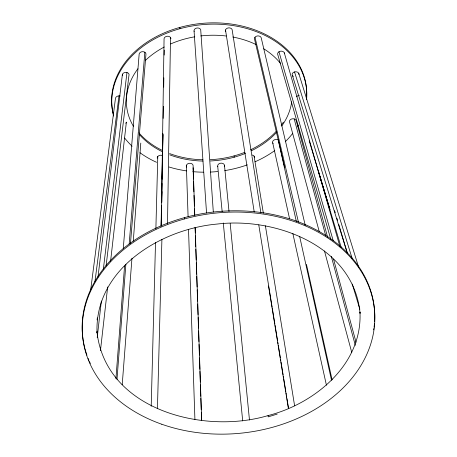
<?xml version="1.0" encoding="UTF-8"?>
<svg xmlns="http://www.w3.org/2000/svg" width="457" height="457" viewBox="0 0 457 457"><rect width="100%" height="100%" fill="white"/><g stroke="black" fill="none" stroke-linecap="round" stroke-linejoin="round"><path stroke-width="0.69" d="M161.23 225.387L161.55 205.467M161.607 201.914L164.063 38.914A3.422 2.582 -4.9 0 1 166.411 36.411A3.422 2.582 -4.9 0 1 170.198 37.166L170.501 37.525A3.422 2.582 -4.9 0 1 170.889 38.742M161.47 225.084L161.55 220.103M161.835 202.32L162.007 191.649M162.235 177.425L162.464 163.195M162.692 148.971L162.926 134.746M163.189 118.386L163.383 106.292M163.692 87.087L163.84 77.839M164.206 55.074L164.286 50.093M167.502 223.896L170.501 37.525M161.241 225.398L161.55 208.352M161.664 201.96L162.001 183.491M162.075 179.23L162.464 157.922M162.503 155.791L162.898 133.775L161.064 226.546M151.204 406.302L155.517 242.381M155.877 228.9L157.779 156.523A3.422 2.582 -4.9 0 1 162.235 155.454M157.442 408.627L161.909 239.325M115.924 378.727L124.567 266.008M116.992 379.384L125.869 264.249M122.208 384.737L131.964 258.228M133.267 241.17L140.79 143.087M129.165 244.072L144.852 52.258L144.395 52.007A3.422 2.582 -4.9 0 0 139.174 53.955L123.241 248.802M130.462 243.541L145.914 54.543A3.422 2.582 -4.9 0 0 144.852 52.258M97.101 319.974L97.341 317.855M97.21 337.586L101.357 301.009M100.443 350.668L107.669 286.933M110.56 261.438L126.366 122.105L125.784 123.316M97.987 277.068L122.407 74.302M103.373 269.053L126.966 72.526L126.423 72.417A3.422 2.582 -4.9 0 0 122.31 75.571M106.098 265.848L128.914 75.634A3.422 2.582 -4.9 0 0 126.966 72.526M90.566 290.795L115.461 98.421A3.422 2.582 -4.9 0 1 120.117 96.027M94.942 281.723L119.014 95.89M194.785 215.55L193.105 165.6A3.422 2.582 -4.9 0 0 189.975 163.269A3.422 2.582 -4.9 0 0 186.365 165.423L186.285 165.857A3.422 2.582 -4.9 0 0 186.616 167.091M246.871 123.996L232.253 30.459A3.422 2.582 -4.9 0 0 229.3 27.871A3.422 2.582 -4.9 0 0 225.512 30.013L225.432 30.448A3.422 2.582 -4.9 0 0 225.764 31.682M157.779 156.523L157.516 156.917A3.422 2.582 -4.9 0 0 157.259 158.179M305.242 225.352L261.278 38.131A3.422 2.582 -4.9 0 0 258.679 35.96A3.422 2.582 -4.9 0 0 255 37.223L254.738 37.617A3.422 2.582 -4.9 0 0 254.48 38.879L284.677 167.331M281.215 125.264L283.386 122.162M276.314 131.233C269.139 139.071 260.227 145.16 250.693 149.765M284.465 53.578A3.422 2.582 -4.9 0 0 282.535 51.367A3.422 2.582 -4.9 0 0 278.976 51.778L278.553 52.087A3.422 2.582 -4.9 0 0 277.742 54.497L330.845 239.462M244.729 152.341C233.756 156.694 222.045 159.093 210.266 159.693M298.964 74.508A3.422 2.582 -4.9 0 0 294.542 71.926L294.011 72.109A3.422 2.582 -4.9 0 0 293.405 76.439M268.053 415.584C314.839 403.645 362.732 364.36 359.95 312.04L360.059 313.313C353.935 246.266 275.965 216.955 217.195 224.056C160.698 228.968 94.268 269.276 97.05 332.89L96.941 331.616C105.441 409.758 203.251 434.887 268.053 415.584L268.162 416.864L277.222 414.082M202.874 159.761C191.523 159.55 180.207 157.488 169.553 153.552M162.481 150.49C153.575 146.286 145.446 140.356 138.979 132.907M298.729 73.257L358.648 267.265M294.542 71.926L352.181 258.571M292.411 75.456L347.24 253.035M334.627 210.751L335.249 212.796M336.895 218.269L337.512 220.32M338.751 224.416L344.721 244.238M344.926 244.923L347.194 252.441M318.261 170.724L318.877 172.769M319.289 174.128L329.943 209.523L309.2 140.876M341.179 247.271L318.226 170.907M352.267 284.071L359.865 309.28M213.316 212.071L200.709 29.682A3.422 2.582 -4.9 0 0 196.716 28.06A3.422 2.582 -4.9 0 0 194.065 31.025L194.185 31.447M224.284 166.554A3.422 2.582 -4.9 0 0 221.491 163.16A3.422 2.582 -4.9 0 0 217.709 166.211L217.829 166.628M284.311 52.858L340.019 246.849M278.976 51.778L333.273 240.902M333.547 259.165L356.049 342.333M294.182 118.906L325.767 235.892M331.308 256.417L355.323 345.355M319.283 231.722L289.624 122.242A3.422 2.582 -4.9 0 1 292.046 118.866A3.422 2.582 -4.9 0 1 296.233 120.739L327.595 237.166M324.47 250.962L351.77 352.49M255 37.223L298.467 222.256M306.453 264.386L332.096 379.818M296.393 221.731L278.302 140.071A3.422 2.582 -4.9 0 0 273.812 140.15A3.422 2.582 -4.9 0 0 273.097 143.538M299.609 236.263L331.496 380.213M272.738 142.961L289.595 218.874M292.84 233.498L326.429 385.228M254.092 156.174L263.341 213.139M265.397 225.798L294.622 405.833M258.771 224.895L272.126 307.178M272.355 308.584L274.868 324.053M275.097 325.458L277.61 340.933M277.839 342.339L278.067 343.744M278.29 345.149L280.347 357.808M280.575 359.219L280.804 360.624M281.032 362.03L283.089 374.689M283.317 376.094L283.546 377.499M283.774 378.91L285.831 391.569M286.059 392.974L286.288 394.38M286.516 395.785L286.739 397.19M286.967 398.601L288.567 408.444M268.533 286.019L288.413 408.621M246.98 124.687L251.916 155.951M252.024 156.648L260.907 212.928M225.512 30.013L254.235 212.008M224.478 165.285L229.003 211.402M230.185 223.467L249.465 420.006M217.709 166.211L222.165 211.62M223.279 222.97L242.696 420.931M234.098 155.917L234.207 157.191M179.818 27.431L179.932 28.705M184.434 217.652L184.542 218.926M194.065 31.025L206.547 212.996M195.196 227.683L201.686 420.634M193.077 167.719L193.46 179.075M193.528 181.201L193.888 191.849M194.008 195.396L194.368 206.044M194.465 208.878L194.676 215.27M195.082 227.335L195.276 233.007M195.368 235.846L195.727 246.494M195.825 249.333L196.184 259.976M196.276 262.815L196.659 274.171M196.733 276.302L197.093 286.945M197.184 289.784L197.567 301.14M197.664 303.979L198.024 314.622M198.121 317.461L198.475 328.109M198.572 330.948L198.932 341.59M199.024 344.429L199.383 355.078M199.481 357.917L199.863 369.267M199.932 371.398L200.292 382.046M200.389 384.885L200.772 396.236M200.84 398.367L201.223 409.723M201.32 412.562L201.583 420.366M186.365 165.423L188.084 216.521M188.513 229.294L194.916 419.492M84.779 348.023A146.526 110.754 -4.9 0 1 218.04 211.562A146.526 110.754 -4.9 0 1 374.574 321.751M374.426 323.784A146.526 110.754 -4.9 0 1 374.066 327.161M373.883 328.509A146.526 110.754 -4.9 0 1 373.677 329.857M90.332 363.458A146.526 110.754 -4.9 0 1 89.469 361.573M88.926 360.305A146.526 110.754 -4.9 0 1 88.144 358.397M86.95 355.186A146.526 110.754 -4.9 0 1 84.951 348.68M113.604 116.055A97.684 73.834 -4.9 0 1 203.074 24.581A97.684 73.834 -4.9 0 1 306.573 99.683M298.284 125.121A97.684 73.834 -4.9 0 1 297.627 126.235M292.783 133.295A97.684 73.834 -4.9 0 1 285.556 141.442M274.788 150.536A97.684 73.834 -4.9 0 1 255.017 161.795M247.3 164.863A97.684 73.834 -4.9 0 1 224.753 170.604M217.686 171.524A97.684 73.834 -4.9 0 1 210.568 172.055M203.445 172.186A97.684 73.834 -4.9 0 1 192.837 171.649M186.553 170.907A97.684 73.834 -4.9 0 1 169.05 166.999M156.545 162.298A97.684 73.834 -4.9 0 1 139.968 152.724M132.142 146.24A97.684 73.834 -4.9 0 1 124.664 138.043M252.333 155.032A3.422 2.582 -4.9 0 1 254.48 157.397M291.697 101.831A83.031 62.758 -4.9 0 1 281.735 126.041M276.896 132.039A83.031 62.758 -4.9 0 1 251.384 150.759M245.455 153.386A83.031 62.758 -4.9 0 1 210.374 160.967M202.977 161.064A83.031 62.758 -4.9 0 1 169.661 154.826M162.561 151.798A83.031 62.758 -4.9 0 1 139.088 134.181M133.41 126.286A83.031 62.758 -4.9 0 1 137.934 68.739M145.326 60.49A83.031 62.758 -4.9 0 1 164.292 47.002M170.684 43.935A83.031 62.758 -4.9 0 1 194.779 36.794M200.777 35.937A83.031 62.758 -4.9 0 1 226.215 36.006M232.739 37.011A83.031 62.758 -4.9 0 1 255.983 44.518M263.763 48.79A83.031 62.758 -4.9 0 1 280.798 63.763M296.61 96.804A3.422 2.582 -4.9 0 1 299.249 95.279M113.496 114.781A97.684 73.834 -4.9 0 1 202.965 23.307A97.684 73.834 -4.9 0 1 306.458 98.409M161.812 424.256A146.526 110.754 -4.9 0 0 374.671 312.228A146.526 110.754 -4.9 0 0 149.182 232.824A146.526 110.754 -4.9 0 0 161.812 424.256"/></g></svg>
